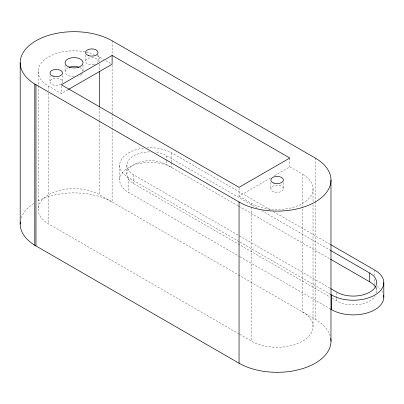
<?xml version="1.0" encoding="UTF-8"?>
<svg xmlns="http://www.w3.org/2000/svg" width="404" height="404" viewBox="0 0 404 404"><rect width="100%" height="100%" fill="white"/><g stroke="black" fill="none" stroke-linecap="round" stroke-linejoin="round"><path stroke-width="0.3" stroke-dasharray="2.02 1.52" d="M85.143 51.848A35.9 20.725 0 0 0 43.44 60.731A35.9 20.725 0 0 0 48.662 86.219L61.358 93.546L67.907 89.764M239.052 187.971L239.052 196.137L270.715 177.856M274.538 175.649L289.82 166.827L302.515 174.154L302.515 206.237M270.594 209.954L171.094 152.52A30.512 17.619 0 0 0 147.334 147.824M257.333 208.161L166.18 155.54A23.331 13.473 0 0 0 155.298 152.212M238.395 206.02L166.18 164.337A23.331 13.473 0 0 0 133.704 164.63A23.331 13.473 0 0 0 133.194 183.376L330.169 297.107M332.351 298.369L337.315 301.222A23.331 13.473 0 0 0 375.24 295.965M96.93 55.59A35.9 20.725 0 0 1 99.434 56.903L103.666 59.348M105.782 60.57L112.125 64.231M273.321 211.529L330.083 244.299M239.052 196.137L251.743 203.464A35.9 20.725 0 0 0 302.515 203.464A35.9 20.725 0 0 0 302.515 174.154M261.701 210.681L329.891 250.051M238.784 206.242L329.891 258.843M149.47 151.899A23.331 13.473 0 0 0 128.649 160.206A23.331 13.473 0 0 0 133.194 174.584L330.169 288.315M143.546 148.167A30.512 17.619 0 0 0 121.038 160.181A30.512 17.619 0 0 0 127.962 177.422L239.446 241.799M239.991 242.112L330.588 294.42M171.811 162.691L171.811 167.579L171.094 167.175A30.512 17.619 0 0 0 128.629 167.559A30.512 17.619 0 0 0 127.962 192.077L239.446 256.454M239.991 256.772L330.588 309.075M239.188 333.982L48.662 223.983A35.9 20.725 0 0 1 48.662 194.672A35.9 20.725 0 0 1 99.434 194.672L315.206 319.246A53.848 31.088 0 0 1 330.315 336.37M239.734 334.3L251.743 341.234A35.9 20.725 0 0 0 302.515 341.234A35.9 20.725 0 0 0 302.515 311.918L302.515 206.863M376.619 287.007L376.619 291.4M374.831 270.135L374.831 275.629M374.831 279.295L374.831 284.79M336.714 292.723L336.714 297.748M336.714 298.374L336.714 300.889M315.206 158.03L315.206 200.854M315.206 201.485L315.206 319.246M313.029 188.809L313.029 202.02M313.029 204.535L313.029 326.578M289.82 158.03L289.82 166.827M283.411 182.482L283.411 188.85A6.282 3.626 0 0 1 273.922 191.925A6.282 3.626 0 0 1 274.053 185.643A6.282 3.626 0 0 1 283.411 188.85M270.847 182.482L270.847 188.85M251.743 203.464L251.743 206.611M251.743 207.237L251.743 341.234M171.811 152.919L171.811 162.08M166.776 155.873L166.776 160.272M166.776 160.898L166.776 164.67M133.774 174.927L133.774 183.724M128.659 177.836L128.659 192.491M126.871 165.362L126.871 174.154M119.69 165.362L119.69 180.017M112.125 40.784L112.125 55.267M112.125 65.342L112.125 113.206M112.125 113.837L112.125 127.689M112.125 128.321L112.125 202A53.848 31.088 0 0 0 37.188 201.323M99.434 56.903L99.434 61.307M99.434 63.827L99.434 70.745M99.434 107.858L99.434 120.442M99.434 121.069L99.434 194.672M98.101 54.974L98.101 61.347M85.537 54.974L85.537 61.347M83.022 65.342L83.022 71.498M65.074 65.216L65.074 71.624M62.559 75.492L62.559 81.861M61.358 86.007L61.358 93.546M49.995 75.498L49.995 81.866M48.662 86.219L48.662 90.622M48.662 93.137L48.662 223.983M38.148 71.558L38.148 209.328M21.154 218.16A53.848 31.088 0 0 1 33.658 203.424M86.209 52.06A35.9 20.725 0 0 1 94.228 54.419M82.234 73.69A8.974 5.181 0 0 1 81.84 74.134M81.729 74.24A8.974 5.181 0 0 1 78.315 76.119M77.932 76.235A8.974 5.181 0 0 1 77.735 76.285M73.725 76.74A8.974 5.181 0 0 1 65.584 73.281A8.974 5.181 0 0 1 68.18 67.64M79.921 67.64A8.974 5.181 0 0 1 83.007 71.25M61.13 84.123A6.282 3.626 0 0 1 50.616 83.391A6.282 3.626 0 0 1 56.196 78.194A6.282 3.626 0 0 1 62.009 83.305M61.58 83.769A6.282 3.626 0 0 1 61.494 83.84M93.975 64.711A6.282 3.626 0 0 1 85.572 61.696A6.282 3.626 0 0 1 92.652 57.706A6.282 3.626 0 0 1 97.667 62.63M97.485 62.867A6.282 3.626 0 0 1 97.273 63.105M95.925 64.044A6.282 3.626 0 0 1 95.692 64.155M94.94 64.448A6.282 3.626 0 0 1 94.258 64.645M376.796 286.037A30.512 17.619 0 0 1 380.028 288.779M381.659 290.779A30.512 17.619 0 0 1 383.26 293.966M375.887 288.052A23.331 13.473 0 0 1 376.437 293.092"/><path stroke-width="0.61" d="M112.125 55.439L61.358 84.749L239.052 187.345L289.82 158.03L112.125 55.439L112.125 64.231L68.453 89.446M330.588 294.42L332.396 295.45A30.512 17.619 0 0 0 374.861 295.066A30.512 17.619 0 0 0 375.528 270.549L330.629 244.612M330.588 309.075L332.396 310.105A30.512 17.619 0 0 0 367.14 312.964A30.512 17.619 0 0 0 383.558 295.056M330.437 250.364L370.296 273.387A23.331 13.473 0 0 1 369.786 292.132A23.331 13.473 0 0 1 337.315 292.43L330.714 288.633M34.795 84.052L239.052 202A53.848 31.088 0 0 0 315.206 202A53.848 31.088 0 0 0 315.206 158.03L112.125 40.784A53.848 31.088 0 0 0 36.577 40.44A53.848 31.088 0 0 0 34.795 84.052L34.795 245.268L239.052 363.216A53.848 31.088 0 0 0 300.056 369.362A53.848 31.088 0 0 0 330.74 338.305M330.437 259.161L370.296 282.179A23.331 13.473 0 0 1 375.478 287.239M383.8 282.608L383.8 297.263M369.716 273.043L369.716 281.835M331.679 295.051L331.679 309.706M330.977 180.012L330.977 341.234M239.052 202L239.052 363.216M99.434 71.372L99.434 106.6M35.971 84.749L35.971 245.97M20.2 62.766L20.2 223.988M34.795 245.268A53.848 31.088 0 0 1 20.306 222.033M69.044 67.261A8.974 5.181 0 0 1 79.058 67.261M69.468 67.226A8.974 5.181 0 0 0 83.022 62.832A8.974 5.181 0 0 0 69.655 58.252A8.974 5.181 0 0 0 69.468 67.226M88.612 55.626A6.282 3.626 0 0 0 98.101 52.55A6.282 3.626 0 0 0 88.744 49.344A6.282 3.626 0 0 0 88.612 55.626M53.075 76.149A6.282 3.626 0 0 0 62.559 73.068A6.282 3.626 0 0 0 53.202 69.867A6.282 3.626 0 0 0 53.075 76.149M273.922 183.133A6.282 3.626 0 0 0 283.411 180.058A6.282 3.626 0 0 0 274.053 176.851A6.282 3.626 0 0 0 273.922 183.133"/></g></svg>
